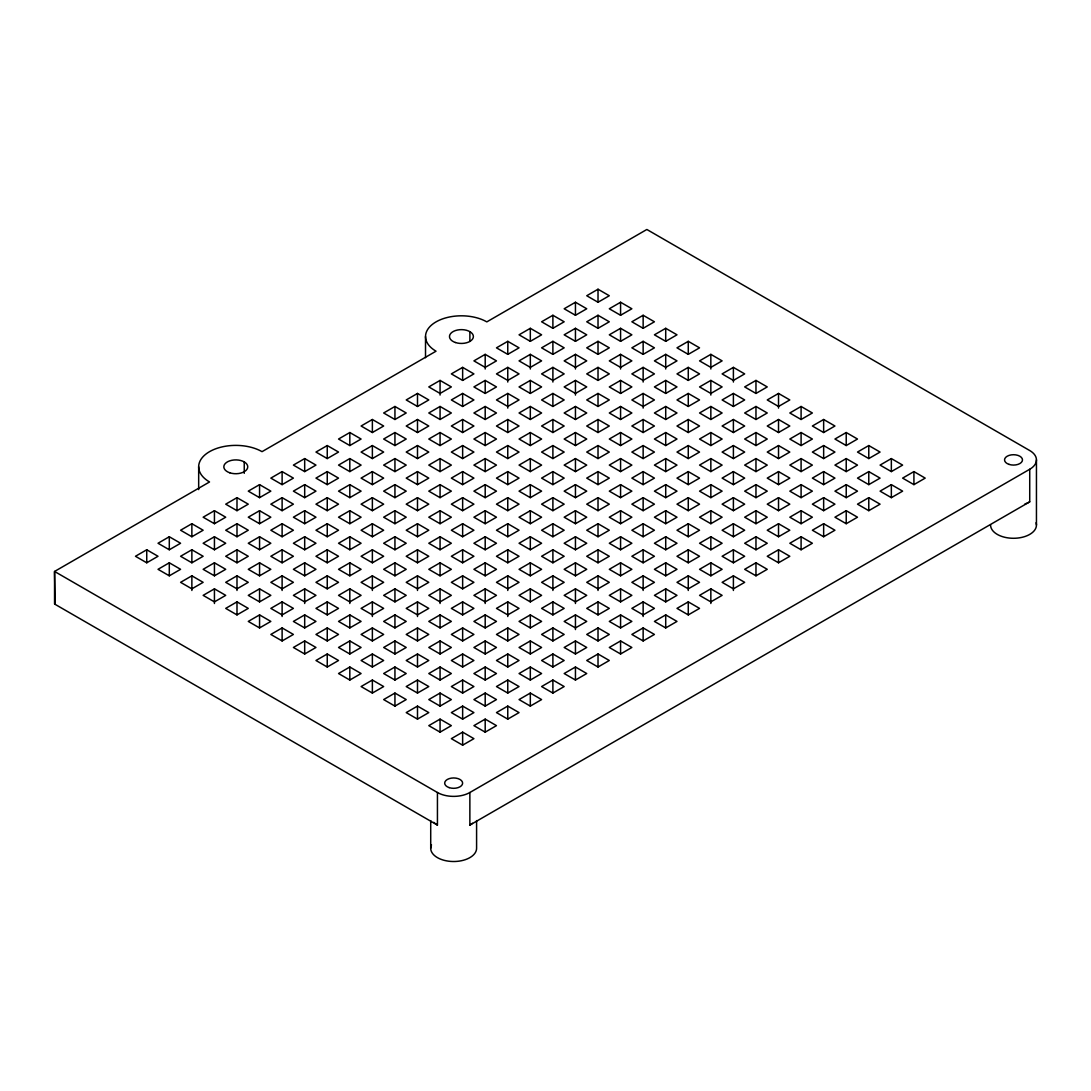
<?xml version="1.0" encoding="UTF-8"?>
<svg xmlns="http://www.w3.org/2000/svg" width="1091" height="1091" viewBox="0 0 1091 1091"><rect width="100%" height="100%" fill="white"/><g stroke="black" fill="none" stroke-linecap="round" stroke-linejoin="round"><path stroke-width="1.5" d="M146.739 549.769L135.461 556.274L146.739 562.792L158.018 556.274L146.739 549.769L146.739 562.792M169.296 536.745L158.018 543.25L169.296 549.769L180.588 543.25L169.296 536.745L169.296 549.769M191.866 523.707L180.588 530.226L191.866 536.745L203.144 530.226L191.866 523.707L191.866 536.745M214.436 510.683L203.144 517.202L214.436 523.707L225.714 517.202L214.436 510.683L214.436 523.707M236.992 497.66L225.714 504.165L236.992 510.683L248.271 504.165L236.992 497.66L236.992 510.683M259.563 484.636L248.271 491.141L259.563 497.66L270.841 491.141L259.563 484.636L259.563 497.66M282.119 471.598L270.841 478.117L282.119 484.636L293.397 478.117L282.119 471.598L282.119 484.636M304.689 458.575L293.397 465.093L304.689 471.598L315.967 465.093L304.689 458.575L304.689 471.598M327.245 445.551L315.967 452.056L327.245 458.575L338.537 452.056L327.245 445.551L327.245 458.575M349.816 432.527L338.537 439.032L349.816 445.551L361.094 439.032L349.816 432.527L349.816 445.551M372.372 419.49L361.094 426.008L372.372 432.527L383.664 426.008L372.372 419.49L372.372 432.527M394.942 406.466L383.664 412.984L394.942 419.49L406.22 412.984L394.942 406.466L394.942 419.49M417.498 393.442L406.22 399.947L417.498 406.466L428.79 399.947L417.498 393.442L417.498 406.466M440.068 380.418L428.79 386.923L440.068 393.442L451.347 386.923L440.068 380.418L440.068 395.065M462.639 367.381L451.347 373.899L462.639 380.418L473.917 373.899L462.639 367.381L462.639 380.418M485.195 354.357L473.917 360.876L485.195 367.381L496.473 360.876L485.195 354.357L485.195 369.017M507.765 341.333L496.473 347.838L507.765 354.357L519.043 347.838L507.765 341.333L507.765 354.357M530.321 328.309L519.043 334.814L530.321 341.333L541.6 334.814L530.321 328.309L530.321 341.333M552.892 315.272L541.6 321.79L552.892 328.309L564.17 321.79L552.892 315.272L552.892 328.309M575.448 302.248L564.17 308.767L575.448 315.272L586.74 308.767L575.448 302.248L575.448 315.272M598.018 289.224L586.74 295.743L598.018 302.248L609.296 295.743L598.018 289.224L598.018 302.248M169.296 562.792L158.018 569.311L169.296 575.816L180.588 569.311L169.296 562.792L169.296 575.816M191.866 549.769L180.588 556.274L191.866 562.792L203.144 556.274L191.866 549.769L191.866 562.792M214.436 536.745L203.144 543.25L214.436 549.769L225.714 543.25L214.436 536.745L214.436 549.769M236.992 523.707L225.714 530.226L236.992 536.745L248.271 530.226L236.992 523.707L236.992 536.745M259.563 510.683L248.271 517.202L259.563 523.707L270.841 517.202L259.563 510.683L259.563 523.707M282.119 497.66L270.841 504.165L282.119 510.683L293.397 504.165L282.119 497.66L282.119 510.683M304.689 484.636L293.397 491.141L304.689 497.66L315.967 491.141L304.689 484.636L304.689 497.66M327.245 471.598L315.967 478.117L327.245 484.636L338.537 478.117L327.245 471.598L327.245 484.636M349.816 458.575L338.537 465.093L349.816 471.598L361.094 465.093L349.816 458.575L349.816 471.598M372.372 445.551L361.094 452.056L372.372 458.575L383.664 452.056L372.372 445.551L372.372 458.575M394.942 432.527L383.664 439.032L394.942 445.551L406.22 439.032L394.942 432.527L394.942 445.551M417.498 419.49L406.22 426.008L417.498 432.527L428.79 426.008L417.498 419.49L417.498 432.527M440.068 406.466L428.79 412.984L440.068 419.49L451.347 412.984L440.068 406.466L440.068 419.49M462.639 393.442L451.347 399.947L462.639 406.466L473.917 399.947L462.639 393.442L462.639 406.466M485.195 380.418L473.917 386.923L485.195 393.442L496.473 386.923L485.195 380.418L485.195 393.442M507.765 367.381L496.473 373.899L507.765 380.418L519.043 373.899L507.765 367.381L507.765 382.041M530.321 354.357L519.043 360.876L530.321 367.381L541.6 360.876L530.321 354.357L530.321 369.017M552.892 341.333L541.6 347.838L552.892 354.357L564.17 347.838L552.892 341.333L552.892 354.357M575.448 328.309L564.17 334.814L575.448 341.333L586.74 334.814L575.448 328.309L575.448 341.333M598.018 315.272L586.74 321.79L598.018 328.309L609.296 321.79L598.018 315.272L598.018 328.309M620.574 302.248L609.296 308.767L620.574 315.272L631.866 308.767L620.574 302.248L620.574 315.272M191.866 575.816L180.588 582.335L191.866 588.84L203.144 582.335L191.866 575.816L191.866 590.476M214.436 562.792L203.144 569.311L214.436 575.816L225.714 569.311L214.436 562.792L214.436 575.816M236.992 549.769L225.714 556.274L236.992 562.792L248.271 556.274L236.992 549.769L236.992 562.792M259.563 536.745L248.271 543.25L259.563 549.769L270.841 543.25L259.563 536.745L259.563 549.769M282.119 523.707L270.841 530.226L282.119 536.745L293.397 530.226L282.119 523.707L282.119 536.745M304.689 510.683L293.397 517.202L304.689 523.707L315.967 517.202L304.689 510.683L304.689 523.707M327.245 497.66L315.967 504.165L327.245 510.683L338.537 504.165L327.245 497.66L327.245 510.683M349.816 484.636L338.537 491.141L349.816 497.66L361.094 491.141L349.816 484.636L349.816 497.66M372.372 471.598L361.094 478.117L372.372 484.636L383.664 478.117L372.372 471.598L372.372 484.636M394.942 458.575L383.664 465.093L394.942 471.598L406.22 465.093L394.942 458.575L394.942 471.598M417.498 445.551L406.22 452.056L417.498 458.575L428.79 452.056L417.498 445.551L417.498 458.575M440.068 432.527L428.79 439.032L440.068 445.551L451.347 439.032L440.068 432.527L440.068 445.551M462.639 419.49L451.347 426.008L462.639 432.527L473.917 426.008L462.639 419.49L462.639 432.527M485.195 406.466L473.917 412.984L485.195 419.49L496.473 412.984L485.195 406.466L485.195 419.49M507.765 393.442L496.473 399.947L507.765 406.466L519.043 399.947L507.765 393.442L507.765 408.089M530.321 380.418L519.043 386.923L530.321 393.442L541.6 386.923L530.321 380.418L530.321 393.442M552.892 367.381L541.6 373.899L552.892 380.418L564.17 373.899L552.892 367.381L552.892 382.041M575.448 354.357L564.17 360.876L575.448 367.381L586.74 360.876L575.448 354.357L575.448 369.017M598.018 341.333L586.74 347.838L598.018 354.357L609.296 347.838L598.018 341.333L598.018 354.357M620.574 328.309L609.296 334.814L620.574 341.333L631.866 334.814L620.574 328.309L620.574 341.333M643.144 315.272L631.866 321.79L643.144 328.309L654.423 321.79L643.144 315.272L643.144 328.309M214.436 588.84L203.144 595.359L214.436 601.877L225.714 595.359L214.436 588.84L214.436 603.5M236.992 575.816L225.714 582.335L236.992 588.84L248.271 582.335L236.992 575.816L236.992 590.476M259.563 562.792L248.271 569.311L259.563 575.816L270.841 569.311L259.563 562.792L259.563 575.816M282.119 549.769L270.841 556.274L282.119 562.792L293.397 556.274L282.119 549.769L282.119 562.792M304.689 536.745L293.397 543.25L304.689 549.769L315.967 543.25L304.689 536.745L304.689 549.769M327.245 523.707L315.967 530.226L327.245 536.745L338.537 530.226L327.245 523.707L327.245 536.745M349.816 510.683L338.537 517.202L349.816 523.707L361.094 517.202L349.816 510.683L349.816 523.707M372.372 497.66L361.094 504.165L372.372 510.683L383.664 504.165L372.372 497.66L372.372 510.683M394.942 484.636L383.664 491.141L394.942 497.66L406.22 491.141L394.942 484.636L394.942 497.66M417.498 471.598L406.22 478.117L417.498 484.636L428.79 478.117L417.498 471.598L417.498 484.636M440.068 458.575L428.79 465.093L440.068 471.598L451.347 465.093L440.068 458.575L440.068 471.598M462.639 445.551L451.347 452.056L462.639 458.575L473.917 452.056L462.639 445.551L462.639 458.575M485.195 432.527L473.917 439.032L485.195 445.551L496.473 439.032L485.195 432.527L485.195 445.551M507.765 419.49L496.473 426.008L507.765 432.527L519.043 426.008L507.765 419.49L507.765 432.527M530.321 406.466L519.043 412.984L530.321 419.49L541.6 412.984L530.321 406.466L530.321 419.49M552.892 393.442L541.6 399.947L552.892 406.466L564.17 399.947L552.892 393.442L552.892 406.466M575.448 380.418L564.17 386.923L575.448 393.442L586.74 386.923L575.448 380.418L575.448 395.065M598.018 367.381L586.74 373.899L598.018 380.418L609.296 373.899L598.018 367.381L598.018 380.418M620.574 354.357L609.296 360.876L620.574 367.381L631.866 360.876L620.574 354.357L620.574 369.017M643.144 341.333L631.866 347.838L643.144 354.357L654.423 347.838L643.144 341.333L643.144 354.357M665.715 328.309L654.423 334.814L665.715 341.333L676.993 334.814L665.715 328.309L665.715 341.333M236.992 601.877L225.714 608.383L236.992 614.901L248.271 608.383L236.992 601.877L236.992 614.901M259.563 588.84L248.271 595.359L259.563 601.877L270.841 595.359L259.563 588.84L259.563 601.877M282.119 575.816L270.841 582.335L282.119 588.84L293.397 582.335L282.119 575.816L282.119 590.476M304.689 562.792L293.397 569.311L304.689 575.816L315.967 569.311L304.689 562.792L304.689 575.816M327.245 549.769L315.967 556.274L327.245 562.792L338.537 556.274L327.245 549.769L327.245 562.792M349.816 536.745L338.537 543.25L349.816 549.769L361.094 543.25L349.816 536.745L349.816 549.769M372.372 523.707L361.094 530.226L372.372 536.745L383.664 530.226L372.372 523.707L372.372 536.745M394.942 510.683L383.664 517.202L394.942 523.707L406.22 517.202L394.942 510.683L394.942 523.707M417.498 497.66L406.22 504.165L417.498 510.683L428.79 504.165L417.498 497.66L417.498 510.683M440.068 484.636L428.79 491.141L440.068 497.66L451.347 491.141L440.068 484.636L440.068 497.66M462.639 471.598L451.347 478.117L462.639 484.636L473.917 478.117L462.639 471.598L462.639 484.636M485.195 458.575L473.917 465.093L485.195 471.598L496.473 465.093L485.195 458.575L485.195 471.598M507.765 445.551L496.473 452.056L507.765 458.575L519.043 452.056L507.765 445.551L507.765 458.575M530.321 432.527L519.043 439.032L530.321 445.551L541.6 439.032L530.321 432.527L530.321 445.551M552.892 419.49L541.6 426.008L552.892 432.527L564.17 426.008L552.892 419.49L552.892 432.527M575.448 406.466L564.17 412.984L575.448 419.49L586.74 412.984L575.448 406.466L575.448 419.49M598.018 393.442L586.74 399.947L598.018 406.466L609.296 399.947L598.018 393.442L598.018 406.466M620.574 380.418L609.296 386.923L620.574 393.442L631.866 386.923L620.574 380.418L620.574 393.442M643.144 367.381L631.866 373.899L643.144 380.418L654.423 373.899L643.144 367.381L643.144 382.041M665.715 354.357L654.423 360.876L665.715 367.381L676.993 360.876L665.715 354.357L665.715 369.017M688.271 341.333L676.993 347.838L688.271 354.357L699.549 347.838L688.271 341.333L688.271 354.357M259.563 614.901L248.271 621.42L259.563 627.925L270.841 621.42L259.563 614.901L259.563 627.925M282.119 601.877L270.841 608.383L282.119 614.901L293.397 608.383L282.119 601.877L282.119 616.524M304.689 588.84L293.397 595.359L304.689 601.877L315.967 595.359L304.689 588.84L304.689 603.5M327.245 575.816L315.967 582.335L327.245 588.84L338.537 582.335L327.245 575.816L327.245 588.84M349.816 562.792L338.537 569.311L349.816 575.816L361.094 569.311L349.816 562.792L349.816 575.816M372.372 549.769L361.094 556.274L372.372 562.792L383.664 556.274L372.372 549.769L372.372 562.792M394.942 536.745L383.664 543.25L394.942 549.769L406.22 543.25L394.942 536.745L394.942 549.769M417.498 523.707L406.22 530.226L417.498 536.745L428.79 530.226L417.498 523.707L417.498 536.745M440.068 510.683L428.79 517.202L440.068 523.707L451.347 517.202L440.068 510.683L440.068 523.707M462.639 497.66L451.347 504.165L462.639 510.683L473.917 504.165L462.639 497.66L462.639 510.683M485.195 484.636L473.917 491.141L485.195 497.66L496.473 491.141L485.195 484.636L485.195 497.66M507.765 471.598L496.473 478.117L507.765 484.636L519.043 478.117L507.765 471.598L507.765 484.636M530.321 458.575L519.043 465.093L530.321 471.598L541.6 465.093L530.321 458.575L530.321 471.598M552.892 445.551L541.6 452.056L552.892 458.575L564.17 452.056L552.892 445.551L552.892 458.575M575.448 432.527L564.17 439.032L575.448 445.551L586.74 439.032L575.448 432.527L575.448 445.551M598.018 419.49L586.74 426.008L598.018 432.527L609.296 426.008L598.018 419.49L598.018 432.527M620.574 406.466L609.296 412.984L620.574 419.49L631.866 412.984L620.574 406.466L620.574 419.49M643.144 393.442L631.866 399.947L643.144 406.466L654.423 399.947L643.144 393.442L643.144 408.089M665.715 380.418L654.423 386.923L665.715 393.442L676.993 386.923L665.715 380.418L665.715 393.442M688.271 367.381L676.993 373.899L688.271 380.418L699.549 373.899L688.271 367.381L688.271 380.418M710.841 354.357L699.549 360.876L710.841 367.381L722.119 360.876L710.841 354.357L710.841 369.017M282.119 627.925L270.841 634.444L282.119 640.949L293.397 634.444L282.119 627.925L282.119 640.949M304.689 614.901L293.397 621.42L304.689 627.925L315.967 621.42L304.689 614.901L304.689 627.925M327.245 601.877L315.967 608.383L327.245 614.901L338.537 608.383L327.245 601.877L327.245 614.901M349.816 588.84L338.537 595.359L349.816 601.877L361.094 595.359L349.816 588.84L349.816 603.5M372.372 575.816L361.094 582.335L372.372 588.84L383.664 582.335L372.372 575.816L372.372 590.476M394.942 562.792L383.664 569.311L394.942 575.816L406.22 569.311L394.942 562.792L394.942 575.816M417.498 549.769L406.22 556.274L417.498 562.792L428.79 556.274L417.498 549.769L417.498 562.792M440.068 536.745L428.79 543.25L440.068 549.769L451.347 543.25L440.068 536.745L440.068 549.769M462.639 523.707L451.347 530.226L462.639 536.745L473.917 530.226L462.639 523.707L462.639 536.745M485.195 510.683L473.917 517.202L485.195 523.707L496.473 517.202L485.195 510.683L485.195 523.707M507.765 497.66L496.473 504.165L507.765 510.683L519.043 504.165L507.765 497.66L507.765 510.683M530.321 484.636L519.043 491.141L530.321 497.66L541.6 491.141L530.321 484.636L530.321 497.66M552.892 471.598L541.6 478.117L552.892 484.636L564.17 478.117L552.892 471.598L552.892 484.636M575.448 458.575L564.17 465.093L575.448 471.598L586.74 465.093L575.448 458.575L575.448 471.598M598.018 445.551L586.74 452.056L598.018 458.575L609.296 452.056L598.018 445.551L598.018 458.575M620.574 432.527L609.296 439.032L620.574 445.551L631.866 439.032L620.574 432.527L620.574 445.551M643.144 419.49L631.866 426.008L643.144 432.527L654.423 426.008L643.144 419.49L643.144 432.527M665.715 406.466L654.423 412.984L665.715 419.49L676.993 412.984L665.715 406.466L665.715 419.49M688.271 393.442L676.993 399.947L688.271 406.466L699.549 399.947L688.271 393.442L688.271 406.466M710.841 380.418L699.549 386.923L710.841 393.442L722.119 386.923L710.841 380.418L710.841 395.065M733.397 367.381L722.119 373.899L733.397 380.418L744.676 373.899L733.397 367.381L733.397 382.041M304.689 640.949L293.397 647.468L304.689 653.986L315.967 647.468L304.689 640.949L304.689 653.986M327.245 627.925L315.967 634.444L327.245 640.949L338.537 634.444L327.245 627.925L327.245 640.949M349.816 614.901L338.537 621.42L349.816 627.925L361.094 621.42L349.816 614.901L349.816 627.925M372.372 601.877L361.094 608.383L372.372 614.901L383.664 608.383L372.372 601.877L372.372 616.524M394.942 588.84L383.664 595.359L394.942 601.877L406.22 595.359L394.942 588.84L394.942 601.877M417.498 575.816L406.22 582.335L417.498 588.84L428.79 582.335L417.498 575.816L417.498 590.476M440.068 562.792L428.79 569.311L440.068 575.816L451.347 569.311L440.068 562.792L440.068 575.816M462.639 549.769L451.347 556.274L462.639 562.792L473.917 556.274L462.639 549.769L462.639 562.792M485.195 536.745L473.917 543.25L485.195 549.769L496.473 543.25L485.195 536.745L485.195 549.769M507.765 523.707L496.473 530.226L507.765 536.745L519.043 530.226L507.765 523.707L507.765 536.745M530.321 510.683L519.043 517.202L530.321 523.707L541.6 517.202L530.321 510.683L530.321 523.707M552.892 497.66L541.6 504.165L552.892 510.683L564.17 504.165L552.892 497.66L552.892 510.683M575.448 484.636L564.17 491.141L575.448 497.66L586.74 491.141L575.448 484.636L575.448 497.66M598.018 471.598L586.74 478.117L598.018 484.636L609.296 478.117L598.018 471.598L598.018 484.636M620.574 458.575L609.296 465.093L620.574 471.598L631.866 465.093L620.574 458.575L620.574 471.598M643.144 445.551L631.866 452.056L643.144 458.575L654.423 452.056L643.144 445.551L643.144 458.575M665.715 432.527L654.423 439.032L665.715 445.551L676.993 439.032L665.715 432.527L665.715 445.551M688.271 419.49L676.993 426.008L688.271 432.527L699.549 426.008L688.271 419.49L688.271 432.527M710.841 406.466L699.549 412.984L710.841 419.49L722.119 412.984L710.841 406.466L710.841 419.49M733.397 393.442L722.119 399.947L733.397 406.466L744.676 399.947L733.397 393.442L733.397 406.466M755.968 380.418L744.676 386.923L755.968 393.442L767.246 386.923L755.968 380.418L755.968 393.442M327.245 653.986L315.967 660.491L327.245 667.01L338.537 660.491L327.245 653.986L327.245 667.01M349.816 640.949L338.537 647.468L349.816 653.986L361.094 647.468L349.816 640.949L349.816 653.986M372.372 627.925L361.094 634.444L372.372 640.949L383.664 634.444L372.372 627.925L372.372 640.949M394.942 614.901L383.664 621.42L394.942 627.925L406.22 621.42L394.942 614.901L394.942 627.925M417.498 601.877L406.22 608.383L417.498 614.901L428.79 608.383L417.498 601.877L417.498 616.524M440.068 588.84L428.79 595.359L440.068 601.877L451.347 595.359L440.068 588.84L440.068 603.5M462.639 575.816L451.347 582.335L462.639 588.84L473.917 582.335L462.639 575.816L462.639 588.84M485.195 562.792L473.917 569.311L485.195 575.816L496.473 569.311L485.195 562.792L485.195 575.816M507.765 549.769L496.473 556.274L507.765 562.792L519.043 556.274L507.765 549.769L507.765 562.792M530.321 536.745L519.043 543.25L530.321 549.769L541.6 543.25L530.321 536.745L530.321 549.769M552.892 523.707L541.6 530.226L552.892 536.745L564.17 530.226L552.892 523.707L552.892 536.745M575.448 510.683L564.17 517.202L575.448 523.707L586.74 517.202L575.448 510.683L575.448 523.707M598.018 497.66L586.74 504.165L598.018 510.683L609.296 504.165L598.018 497.66L598.018 510.683M620.574 484.636L609.296 491.141L620.574 497.66L631.866 491.141L620.574 484.636L620.574 497.66M643.144 471.598L631.866 478.117L643.144 484.636L654.423 478.117L643.144 471.598L643.144 484.636M665.715 458.575L654.423 465.093L665.715 471.598L676.993 465.093L665.715 458.575L665.715 471.598M688.271 445.551L676.993 452.056L688.271 458.575L699.549 452.056L688.271 445.551L688.271 458.575M710.841 432.527L699.549 439.032L710.841 445.551L722.119 439.032L710.841 432.527L710.841 445.551M733.397 419.49L722.119 426.008L733.397 432.527L744.676 426.008L733.397 419.49L733.397 432.527M755.968 406.466L744.676 412.984L755.968 419.49L767.246 412.984L755.968 406.466L755.968 419.49M778.524 393.442L767.246 399.947L778.524 406.466L789.816 399.947L778.524 393.442L778.524 408.089M349.816 667.01L338.537 673.529L349.816 680.034L361.094 673.529L349.816 667.01L349.816 680.034M372.372 653.986L361.094 660.491L372.372 667.01L383.664 660.491L372.372 653.986L372.372 667.01M394.942 640.949L383.664 647.468L394.942 653.986L406.22 647.468L394.942 640.949L394.942 653.986M417.498 627.925L406.22 634.444L417.498 640.949L428.79 634.444L417.498 627.925L417.498 640.949M440.068 614.901L428.79 621.42L440.068 627.925L451.347 621.42L440.068 614.901L440.068 627.925M462.639 601.877L451.347 608.383L462.639 614.901L473.917 608.383L462.639 601.877L462.639 614.901M485.195 588.84L473.917 595.359L485.195 601.877L496.473 595.359L485.195 588.84L485.195 603.5M507.765 575.816L496.473 582.335L507.765 588.84L519.043 582.335L507.765 575.816L507.765 590.476M530.321 562.792L519.043 569.311L530.321 575.816L541.6 569.311L530.321 562.792L530.321 575.816M552.892 549.769L541.6 556.274L552.892 562.792L564.17 556.274L552.892 549.769L552.892 562.792M575.448 536.745L564.17 543.25L575.448 549.769L586.74 543.25L575.448 536.745L575.448 549.769M598.018 523.707L586.74 530.226L598.018 536.745L609.296 530.226L598.018 523.707L598.018 536.745M620.574 510.683L609.296 517.202L620.574 523.707L631.866 517.202L620.574 510.683L620.574 523.707M643.144 497.66L631.866 504.165L643.144 510.683L654.423 504.165L643.144 497.66L643.144 510.683M665.715 484.636L654.423 491.141L665.715 497.66L676.993 491.141L665.715 484.636L665.715 497.66M688.271 471.598L676.993 478.117L688.271 484.636L699.549 478.117L688.271 471.598L688.271 484.636M710.841 458.575L699.549 465.093L710.841 471.598L722.119 465.093L710.841 458.575L710.841 471.598M733.397 445.551L722.119 452.056L733.397 458.575L744.676 452.056L733.397 445.551L733.397 458.575M755.968 432.527L744.676 439.032L755.968 445.551L767.246 439.032L755.968 432.527L755.968 445.551M778.524 419.49L767.246 426.008L778.524 432.527L789.816 426.008L778.524 419.49L778.524 432.527M801.094 406.466L789.816 412.984L801.094 419.49L812.372 412.984L801.094 406.466L801.094 419.49M372.372 680.034L361.094 686.553L372.372 693.058L383.664 686.553L372.372 680.034L372.372 693.058M394.942 667.01L383.664 673.529L394.942 680.034L406.22 673.529L394.942 667.01L394.942 680.034M417.498 653.986L406.22 660.491L417.498 667.01L428.79 660.491L417.498 653.986L417.498 667.01M440.068 640.949L428.79 647.468L440.068 653.986L451.347 647.468L440.068 640.949L440.068 653.986M462.639 627.925L451.347 634.444L462.639 640.949L473.917 634.444L462.639 627.925L462.639 640.949M485.195 614.901L473.917 621.42L485.195 627.925L496.473 621.42L485.195 614.901L485.195 627.925M507.765 601.877L496.473 608.383L507.765 614.901L519.043 608.383L507.765 601.877L507.765 616.524M530.321 588.84L519.043 595.359L530.321 601.877L541.6 595.359L530.321 588.84L530.321 601.877M552.892 575.816L541.6 582.335L552.892 588.84L564.17 582.335L552.892 575.816L552.892 590.476M575.448 562.792L564.17 569.311L575.448 575.816L586.74 569.311L575.448 562.792L575.448 575.816M598.018 549.769L586.74 556.274L598.018 562.792L609.296 556.274L598.018 549.769L598.018 562.792M620.574 536.745L609.296 543.25L620.574 549.769L631.866 543.25L620.574 536.745L620.574 549.769M643.144 523.707L631.866 530.226L643.144 536.745L654.423 530.226L643.144 523.707L643.144 536.745M665.715 510.683L654.423 517.202L665.715 523.707L676.993 517.202L665.715 510.683L665.715 523.707M688.271 497.66L676.993 504.165L688.271 510.683L699.549 504.165L688.271 497.66L688.271 510.683M710.841 484.636L699.549 491.141L710.841 497.66L722.119 491.141L710.841 484.636L710.841 497.66M733.397 471.598L722.119 478.117L733.397 484.636L744.676 478.117L733.397 471.598L733.397 484.636M755.968 458.575L744.676 465.093L755.968 471.598L767.246 465.093L755.968 458.575L755.968 471.598M778.524 445.551L767.246 452.056L778.524 458.575L789.816 452.056L778.524 445.551L778.524 458.575M801.094 432.527L789.816 439.032L801.094 445.551L812.372 439.032L801.094 432.527L801.094 445.551M823.65 419.49L812.372 426.008L823.65 432.527L834.942 426.008L823.65 419.49L823.65 432.527M394.942 693.058L383.664 699.576L394.942 706.095L406.22 699.576L394.942 693.058L394.942 706.095M417.498 680.034L406.22 686.553L417.498 693.058L428.79 686.553L417.498 680.034L417.498 693.058M440.068 667.01L428.79 673.529L440.068 680.034L451.347 673.529L440.068 667.01L440.068 680.034M462.639 653.986L451.347 660.491L462.639 667.01L473.917 660.491L462.639 653.986L462.639 667.01M485.195 640.949L473.917 647.468L485.195 653.986L496.473 647.468L485.195 640.949L485.195 653.986M507.765 627.925L496.473 634.444L507.765 640.949L519.043 634.444L507.765 627.925L507.765 640.949M530.321 614.901L519.043 621.42L530.321 627.925L541.6 621.42L530.321 614.901L530.321 627.925M552.892 601.877L541.6 608.383L552.892 614.901L564.17 608.383L552.892 601.877L552.892 614.901M575.448 588.84L564.17 595.359L575.448 601.877L586.74 595.359L575.448 588.84L575.448 603.5M598.018 575.816L586.74 582.335L598.018 588.84L609.296 582.335L598.018 575.816L598.018 590.476M620.574 562.792L609.296 569.311L620.574 575.816L631.866 569.311L620.574 562.792L620.574 575.816M643.144 549.769L631.866 556.274L643.144 562.792L654.423 556.274L643.144 549.769L643.144 562.792M665.715 536.745L654.423 543.25L665.715 549.769L676.993 543.25L665.715 536.745L665.715 549.769M688.271 523.707L676.993 530.226L688.271 536.745L699.549 530.226L688.271 523.707L688.271 536.745M710.841 510.683L699.549 517.202L710.841 523.707L722.119 517.202L710.841 510.683L710.841 523.707M733.397 497.66L722.119 504.165L733.397 510.683L744.676 504.165L733.397 497.66L733.397 510.683M755.968 484.636L744.676 491.141L755.968 497.66L767.246 491.141L755.968 484.636L755.968 497.66M778.524 471.598L767.246 478.117L778.524 484.636L789.816 478.117L778.524 471.598L778.524 484.636M801.094 458.575L789.816 465.093L801.094 471.598L812.372 465.093L801.094 458.575L801.094 471.598M823.65 445.551L812.372 452.056L823.65 458.575L834.942 452.056L823.65 445.551L823.65 458.575M846.221 432.527L834.942 439.032L846.221 445.551L857.499 439.032L846.221 432.527L846.221 445.551M417.498 706.095L406.22 712.6L417.498 719.119L428.79 712.6L417.498 706.095L417.498 719.119M440.068 693.058L428.79 699.576L440.068 706.095L451.347 699.576L440.068 693.058L440.068 706.095M462.639 680.034L451.347 686.553L462.639 693.058L473.917 686.553L462.639 680.034L462.639 693.058M485.195 667.01L473.917 673.529L485.195 680.034L496.473 673.529L485.195 667.01L485.195 680.034M507.765 653.986L496.473 660.491L507.765 667.01L519.043 660.491L507.765 653.986L507.765 667.01M530.321 640.949L519.043 647.468L530.321 653.986L541.6 647.468L530.321 640.949L530.321 653.986M552.892 627.925L541.6 634.444L552.892 640.949L564.17 634.444L552.892 627.925L552.892 640.949M575.448 614.901L564.17 621.42L575.448 627.925L586.74 621.42L575.448 614.901L575.448 629.562M598.018 601.877L586.74 608.383L598.018 614.901L609.296 608.383L598.018 601.877L598.018 614.901M620.574 588.84L609.296 595.359L620.574 601.877L631.866 595.359L620.574 588.84L620.574 601.877M643.144 575.816L631.866 582.335L643.144 588.84L654.423 582.335L643.144 575.816L643.144 590.476M665.715 562.792L654.423 569.311L665.715 575.816L676.993 569.311L665.715 562.792L665.715 575.816M688.271 549.769L676.993 556.274L688.271 562.792L699.549 556.274L688.271 549.769L688.271 562.792M710.841 536.745L699.549 543.25L710.841 549.769L722.119 543.25L710.841 536.745L710.841 549.769M733.397 523.707L722.119 530.226L733.397 536.745L744.676 530.226L733.397 523.707L733.397 536.745M755.968 510.683L744.676 517.202L755.968 523.707L767.246 517.202L755.968 510.683L755.968 523.707M778.524 497.66L767.246 504.165L778.524 510.683L789.816 504.165L778.524 497.66L778.524 510.683M801.094 484.636L789.816 491.141L801.094 497.66L812.372 491.141L801.094 484.636L801.094 497.66M823.65 471.598L812.372 478.117L823.65 484.636L834.942 478.117L823.65 471.598L823.65 484.636M846.221 458.575L834.942 465.093L846.221 471.598L857.499 465.093L846.221 458.575L846.221 471.598M868.777 445.551L857.499 452.056L868.777 458.575L880.069 452.056L868.777 445.551L868.777 458.575M440.068 719.119L428.79 725.638L440.068 732.143L451.347 725.638L440.068 719.119L440.068 732.143M462.639 706.095L451.347 712.6L462.639 719.119L473.917 712.6L462.639 706.095L462.639 719.119M485.195 693.058L473.917 699.576L485.195 706.095L496.473 699.576L485.195 693.058L485.195 706.095M507.765 680.034L496.473 686.553L507.765 693.058L519.043 686.553L507.765 680.034L507.765 693.058M530.321 667.01L519.043 673.529L530.321 680.034L541.6 673.529L530.321 667.01L530.321 680.034M552.892 653.986L541.6 660.491L552.892 667.01L564.17 660.491L552.892 653.986L552.892 667.01M575.448 640.949L564.17 647.468L575.448 653.986L586.74 647.468L575.448 640.949L575.448 653.986M598.018 627.925L586.74 634.444L598.018 640.949L609.296 634.444L598.018 627.925L598.018 640.949M620.574 614.901L609.296 621.42L620.574 627.925L631.866 621.42L620.574 614.901L620.574 627.925M643.144 601.877L631.866 608.383L643.144 614.901L654.423 608.383L643.144 601.877L643.144 616.524M665.715 588.84L654.423 595.359L665.715 601.877L676.993 595.359L665.715 588.84L665.715 601.877M688.271 575.816L676.993 582.335L688.271 588.84L699.549 582.335L688.271 575.816L688.271 590.476M710.841 562.792L699.549 569.311L710.841 575.816L722.119 569.311L710.841 562.792L710.841 575.816M733.397 549.769L722.119 556.274L733.397 562.792L744.676 556.274L733.397 549.769L733.397 562.792M755.968 536.745L744.676 543.25L755.968 549.769L767.246 543.25L755.968 536.745L755.968 549.769M778.524 523.707L767.246 530.226L778.524 536.745L789.816 530.226L778.524 523.707L778.524 536.745M801.094 510.683L789.816 517.202L801.094 523.707L812.372 517.202L801.094 510.683L801.094 523.707M823.65 497.66L812.372 504.165L823.65 510.683L834.942 504.165L823.65 497.66L823.65 510.683M846.221 484.636L834.942 491.141L846.221 497.66L857.499 491.141L846.221 484.636L846.221 497.66M868.777 471.598L857.499 478.117L868.777 484.636L880.069 478.117L868.777 471.598L868.777 484.636M891.347 458.575L880.069 465.093L891.347 471.598L902.625 465.093L891.347 458.575L891.347 471.598M462.639 732.143L451.347 738.662L462.639 745.167L473.917 738.662L462.639 732.143L462.639 745.167M485.195 719.119L473.917 725.638L485.195 732.143L496.473 725.638L485.195 719.119L485.195 732.143M507.765 706.095L496.473 712.6L507.765 719.119L519.043 712.6L507.765 706.095L507.765 719.119M530.321 693.058L519.043 699.576L530.321 706.095L541.6 699.576L530.321 693.058L530.321 706.095M552.892 680.034L541.6 686.553L552.892 693.058L564.17 686.553L552.892 680.034L552.892 693.058M575.448 667.01L564.17 673.529L575.448 680.034L586.74 673.529L575.448 667.01L575.448 680.034M598.018 653.986L586.74 660.491L598.018 667.01L609.296 660.491L598.018 653.986L598.018 667.01M620.574 640.949L609.296 647.468L620.574 653.986L631.866 647.468L620.574 640.949L620.574 653.986M643.144 627.925L631.866 634.444L643.144 640.949L654.423 634.444L643.144 627.925L643.144 640.949M665.715 614.901L654.423 621.42L665.715 627.925L676.993 621.42L665.715 614.901L665.715 627.925M688.271 601.877L676.993 608.383L688.271 614.901L699.549 608.383L688.271 601.877L688.271 614.901M710.841 588.84L699.549 595.359L710.841 601.877L722.119 595.359L710.841 588.84L710.841 603.5M733.397 575.816L722.119 582.335L733.397 588.84L744.676 582.335L733.397 575.816L733.397 590.476M755.968 562.792L744.676 569.311L755.968 575.816L767.246 569.311L755.968 562.792L755.968 575.816M778.524 549.769L767.246 556.274L778.524 562.792L789.816 556.274L778.524 549.769L778.524 562.792M801.094 536.745L789.816 543.25L801.094 549.769L812.372 543.25L801.094 536.745L801.094 549.769M823.65 523.707L812.372 530.226L823.65 536.745L834.942 530.226L823.65 523.707L823.65 536.745M846.221 510.683L834.942 517.202L846.221 523.707L857.499 517.202L846.221 510.683L846.221 523.707M868.777 497.66L857.499 504.165L868.777 510.683L880.069 504.165L868.777 497.66L868.777 510.683M891.347 484.636L880.069 491.141L891.347 497.66L902.625 491.141L891.347 484.636L891.347 497.66M913.917 471.598L902.625 478.117L913.917 484.636L925.195 478.117L913.917 471.598L913.917 484.636M437.436 792.502A22.938 13.242 0 0 0 469.866 792.502L1029.727 469.266A22.938 13.242 0 0 0 1029.727 450.542L646.854 229.478L486.804 321.886A35.894 20.729 0 0 0 436.032 321.886A35.894 20.729 0 0 0 436.032 351.193L262.031 451.66A37.121 21.425 0 0 0 209.54 451.66A37.121 21.425 0 0 0 209.54 481.963L54.55 571.452L54.55 604.019L437.436 825.069L437.436 792.502L54.55 571.452L55.136 604.359M469.866 792.502L469.866 825.069L1029.727 501.833L1029.727 469.266M1036.45 459.897L1036.45 525.044M476.59 820.596L476.59 848.28A22.938 13.242 0 0 1 450.651 861.399A22.938 13.242 0 0 1 431.49 844.843M469.88 331.65L469.88 341.428M430.713 820.596L430.713 848.28M425.517 336.546L425.517 357.712M244.248 461.929L244.248 473.33M198.671 466.812L198.671 489.614M1036.095 522.739A22.938 13.242 0 0 1 1015.516 538.231A22.938 13.242 0 0 1 990.573 525.044M472.444 823.296A22.938 13.242 0 0 1 469.866 825.069M437.436 825.069A22.938 13.242 0 0 1 433.782 822.328M1029.727 501.833A22.938 13.242 0 0 1 1024.981 503.933M449.165 787.62A8.973 5.182 0 0 0 462.625 783.133A8.973 5.182 0 0 0 449.165 778.647A8.973 5.182 0 0 0 449.165 787.62M1009.025 464.384A8.973 5.182 0 0 0 1022.485 459.897A8.973 5.182 0 0 0 1009.025 455.411A8.973 5.182 0 0 0 1009.025 464.384M229.806 472.798A11.96 6.914 0 0 0 247.752 466.812A11.96 6.914 0 0 0 229.806 460.825A11.96 6.914 0 0 0 229.806 472.798M455.438 342.519A11.96 6.914 0 0 0 473.385 336.546A11.96 6.914 0 0 0 455.438 330.559A11.96 6.914 0 0 0 455.438 342.519"/></g></svg>
